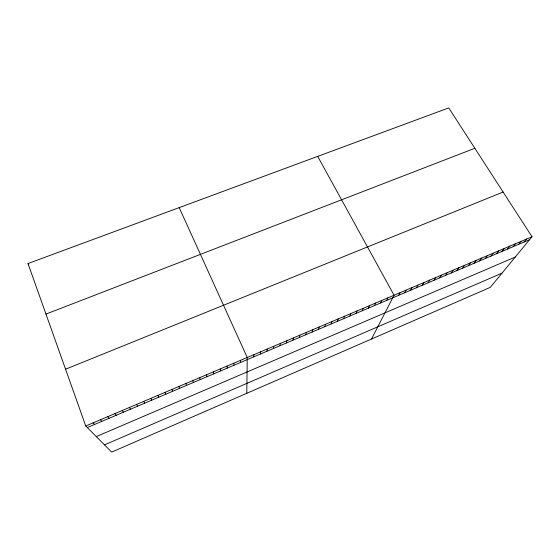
<?xml version="1.0" encoding="UTF-8"?>
<svg xmlns="http://www.w3.org/2000/svg" width="560" height="560" viewBox="0 0 560 560"><rect width="100%" height="100%" fill="white"/><g stroke="black" fill="none" stroke-linecap="round" stroke-linejoin="round"><path stroke-width="0.84" d="M246.792 393.302L247.24 357.497L179.2 207.613M253.827 356.825L253.911 354.662M260.407 354.032L260.561 351.848M266.966 351.246L267.176 349.041M273.497 348.474L273.77 346.241M280 345.709L280.336 343.462M286.475 342.958L286.874 340.683M292.929 340.214L293.384 337.925M299.355 337.484L299.866 335.174M305.753 334.768L306.327 332.437M312.13 332.059L312.753 329.707M318.479 329.364L319.165 326.991M324.8 326.676L325.542 324.282M331.1 324.002L331.898 321.594M337.372 321.342L338.226 318.906M343.616 318.689L344.526 316.232M349.839 316.043L350.805 313.572M356.041 313.411L357.063 310.919M362.215 310.786L363.286 308.28M368.361 308.175L369.488 305.648M374.486 305.571L375.669 303.023M380.59 302.981L381.822 300.419M386.666 300.398L387.954 297.815M371.497 339.038L394.058 295.225L317.702 156.38M398.671 295.302L400.064 292.684M404.607 292.782L406.049 290.143M410.515 290.269L412.006 287.616M416.395 287.77L417.942 285.103M422.261 285.285L423.85 282.59M428.099 282.8L429.744 280.098M433.916 280.329L435.61 277.606M439.712 277.865L441.455 275.128M445.487 275.415L447.272 272.657M451.241 272.972L453.075 270.2M456.974 270.536L458.85 267.75M462.679 268.114L464.604 265.307M468.37 265.699L470.344 262.878M474.033 263.291L476.049 260.456M479.675 260.89L481.74 258.041M485.303 258.503L487.41 255.64M490.903 256.123L493.059 253.239M496.482 253.757L498.687 250.859M502.047 251.391L504.287 248.479M507.584 249.039L509.873 246.113M513.107 246.694L515.438 243.754M518.602 244.363L520.975 241.402M524.083 242.032L526.498 239.057M532 236.726L490.301 287.35L111.657 452.102L85.743 425.985L28 263.55L448.749 107.898L532 236.726L85.743 425.985M104.503 444.885L501.998 273.147M96.278 436.597L515.277 257.026M87.304 427.553L529.536 239.715M65.569 369.222L503.118 192.031M45.969 314.083L474.845 148.281M93.1 422.863L94.591 424.466M100.429 419.755L101.836 421.386M107.723 416.661L109.053 418.32M114.982 413.588L116.242 415.268M122.213 410.515L123.403 412.223M28 263.55L28.784 264.712M129.409 407.463L130.529 409.199M136.577 404.425L137.627 406.182M143.717 401.401L144.69 403.179M150.822 398.384L151.725 400.19M157.899 395.381L158.732 397.215M164.948 392.392L165.711 394.254M171.969 389.417L172.662 391.3M178.955 386.456L179.578 388.36M185.913 383.502L186.473 385.434M192.843 380.562L193.333 382.522M199.738 377.636L200.165 379.617M206.612 374.724L206.969 376.726M213.451 371.819L213.745 373.849M220.269 368.935L220.493 370.986M227.052 366.058L227.213 368.13M233.807 363.188L233.912 365.288M240.541 360.339L240.576 362.453"/></g></svg>
